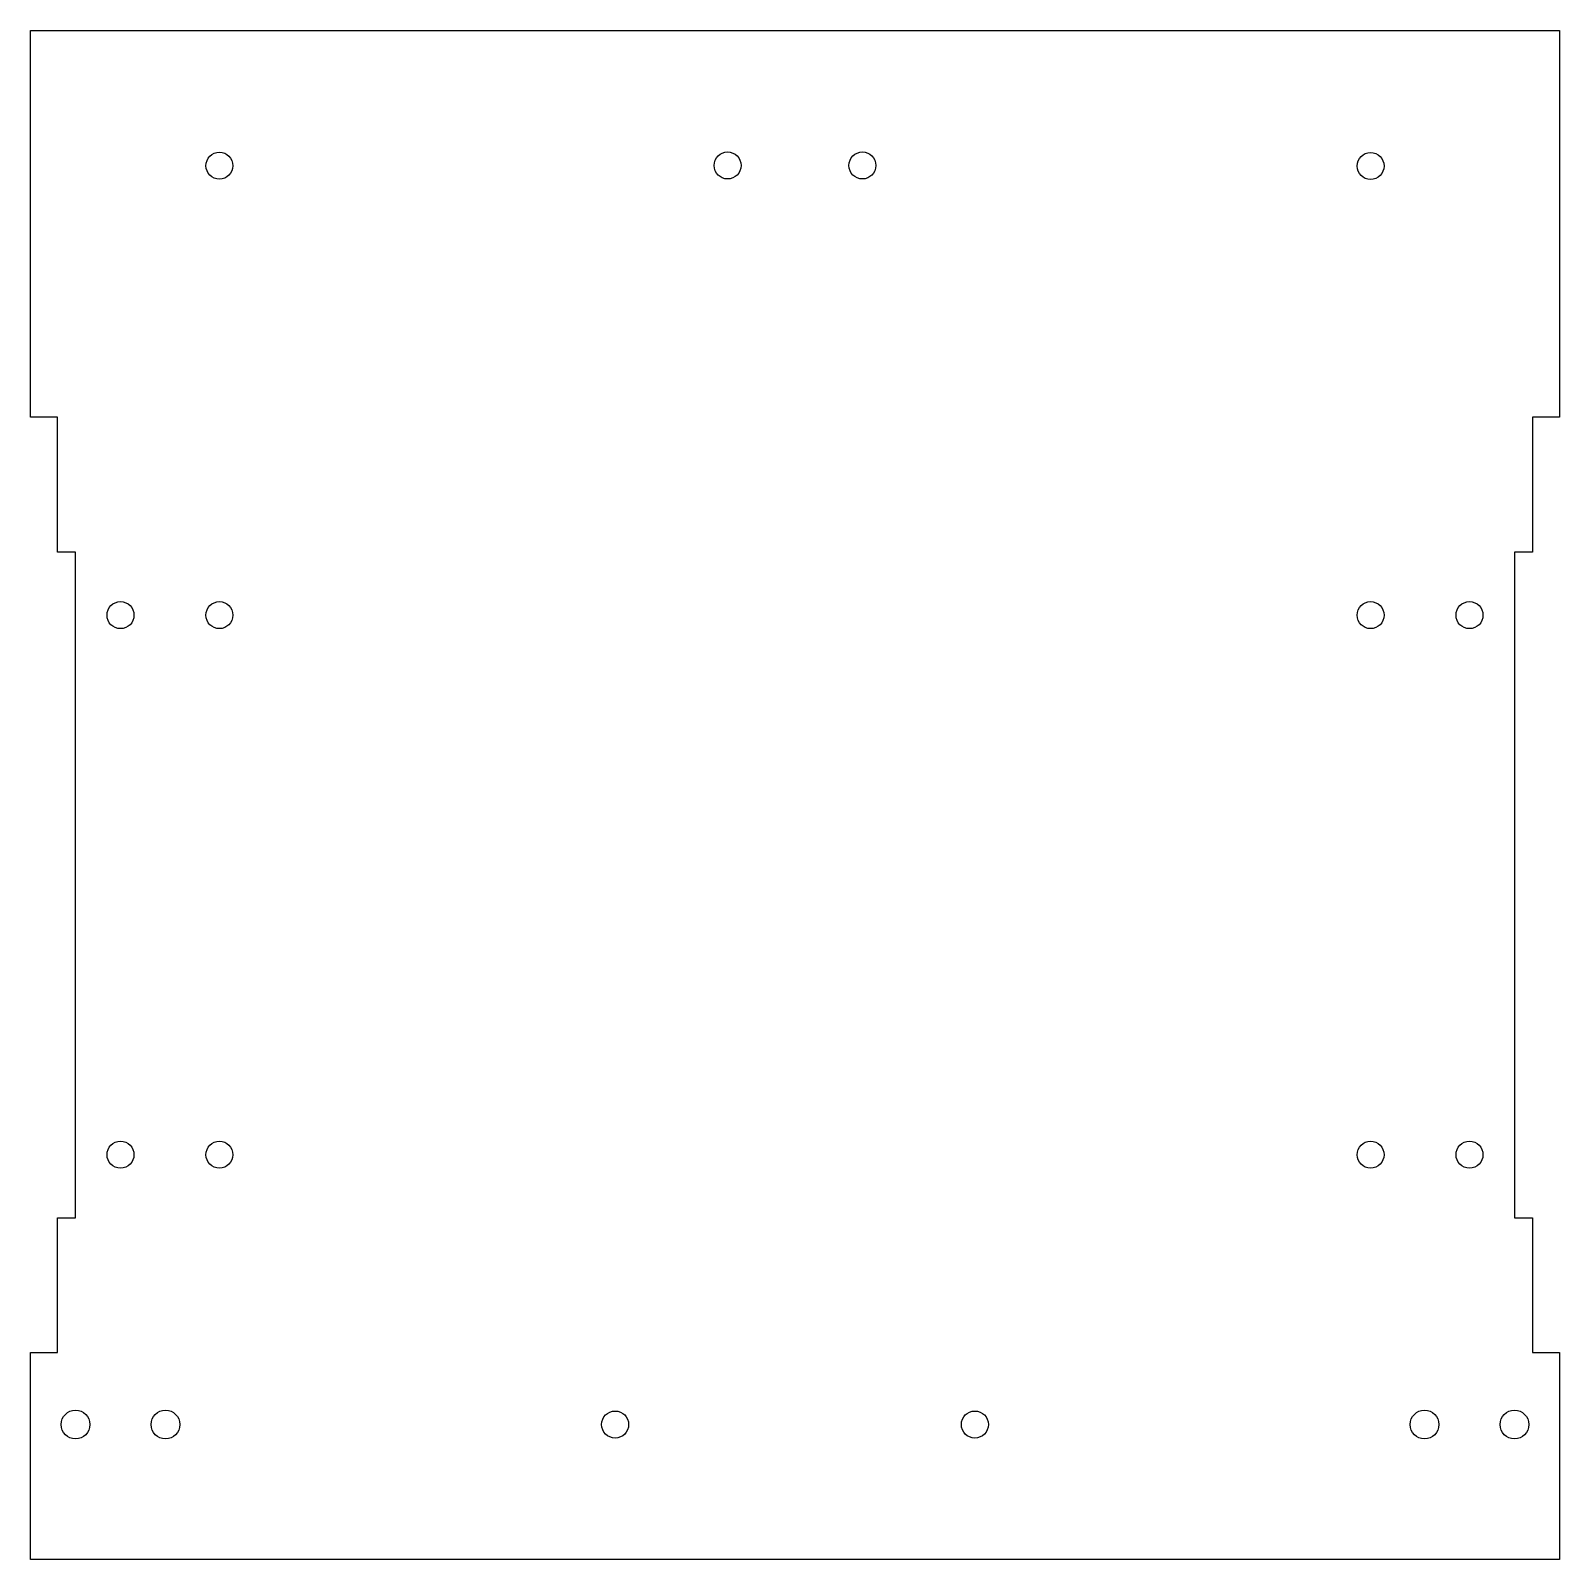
# Model space of a CAD drawing. Header units: millimetres. Extents: x -85 to 85, y -85 to 85.
import ezdxf

# ---------------------------------------------------------------- set-up
doc = ezdxf.new("R2010")
doc.units = ezdxf.units.MM
doc.layers.get('0').update_dxf_attribs({"linetype": 'CONTINUOUS'})

msp = doc.modelspace()

# ---------------------------------------------------------------- linework, layer by layer
msp.add_lwpolyline([(-80, -47), (-80, 27), (-82, 27), (-82, 42), (-85, 42), (-85, 85), (85, 85), (85, 42), (82, 42), (82, 27), (80, 27), (80, -47), (82, -47), (82, -62), (85, -62), (85, -85), (-85, -85), (-85, -62), (-82, -62), (-82, -47)], close=True)
for centre, radius in [((-64, 69.97), 1.5), ((-7.5, 70), 1.5), ((7.5, 70), 1.5), ((64, 69.94), 1.5), ((-75, 20), 1.5), ((-64, 20), 1.5), ((64, 20), 1.5), ((75, 20), 1.5), ((-75, -40), 1.5), ((-64, -40), 1.5), ((64, -40), 1.5), ((75, -40), 1.5), ((-80, -70), 1.6), ((-70, -70), 1.6), ((-20, -70), 1.5), ((20, -70), 1.5), ((70, -70), 1.6), ((80, -70), 1.6)]:
    msp.add_circle(centre, radius)

doc.saveas('drawing.dxf')
